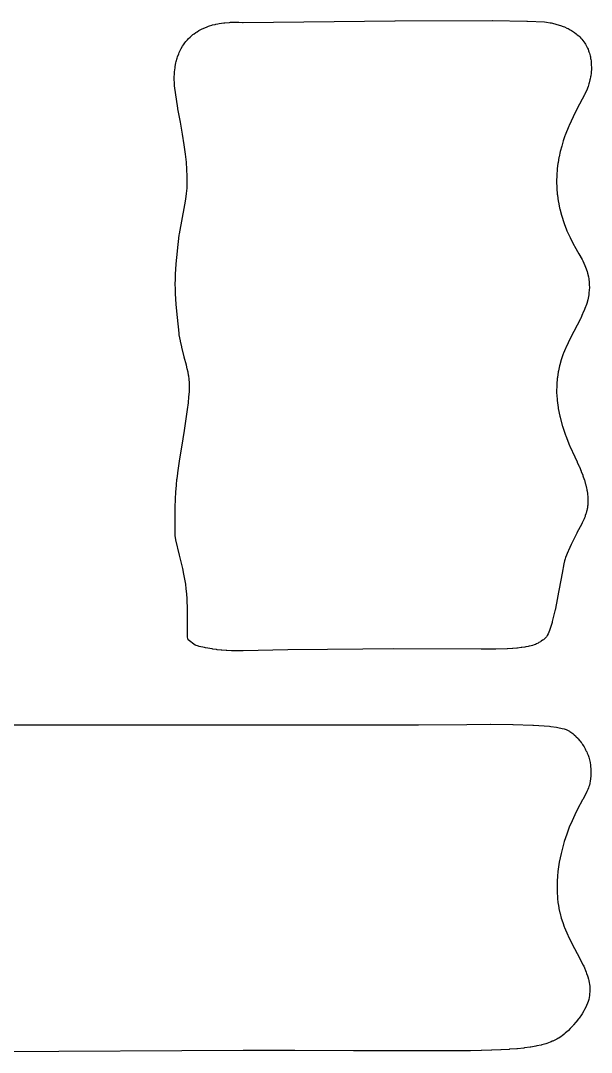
# Model space of a CAD drawing. Header units: millimetres. Extents: x 73.6 to 173.5, y -158 to -94.8.
# Drawn here: x 158.221 to 159.33, y -139.736 to -137.734 of the extents above; entities that cross this region are included whole.
import ezdxf

# ---------------------------------------------------------------- set-up
doc = ezdxf.new("R2010")
doc.units = ezdxf.units.MM
doc.layers.add('F.Mask', color=201, linetype='CONTINUOUS', true_color=0xd864ff)

msp = doc.modelspace()

# ---------------------------------------------------------------- linework, layer by layer
at = {"layer": 'F.Mask', "linetype": 'CONTINUOUS'}
for p, q in [((158.653612, -137.737519), (158.948212, -137.734538)), ((158.948212, -137.734538), (158.948462, -137.734536)), ((158.948462, -137.734536), (159.137157, -137.73406)), ((159.137157, -137.73406), (159.137504, -137.734061)), ((159.137504, -137.734061), (159.204217, -137.734829)), ((158.563892, -137.755506), (158.567723, -137.753205)), ((158.567723, -137.753205), (158.569842, -137.75203)), ((158.569842, -137.75203), (158.57391, -137.749957)), ((158.57391, -137.749957), (158.575863, -137.749037)), ((158.575863, -137.749037), (158.580098, -137.747204)), ((158.580098, -137.747204), (158.582002, -137.746447)), ((158.582002, -137.746447), (158.586402, -137.744844)), ((158.586402, -137.744844), (158.588098, -137.744274)), ((158.588098, -137.744274), (158.592562, -137.742902)), ((158.592562, -137.742902), (158.59427, -137.742424)), ((158.59427, -137.742424), (158.59883, -137.74127)), ((158.59883, -137.74127), (158.600318, -137.740928)), ((158.600318, -137.740928), (158.60459, -137.740046)), ((158.60459, -137.740046), (158.606606, -137.739691)), ((158.606606, -137.739691), (158.615982, -137.738321)), ((158.615982, -137.738321), (158.618225, -137.738068)), ((158.618225, -137.738068), (158.626713, -137.737388)), ((158.626713, -137.737388), (158.628593, -137.737288)), ((158.628593, -137.737288), (158.636232, -137.737094)), ((158.636232, -137.737094), (158.637581, -137.737087)), ((158.637581, -137.737087), (158.644064, -137.737182)), ((158.644064, -137.737182), (158.644901, -137.737205)), ((158.644901, -137.737205), (158.652099, -137.737496)), ((158.652099, -137.737496), (158.653612, -137.737519)), ((159.204217, -137.734829), (159.205562, -137.734869)), ((159.205562, -137.734869), (159.238422, -137.73647)), ((159.238422, -137.73647), (159.242687, -137.736942)), ((159.242687, -137.736942), (159.249724, -137.738162)), ((159.249724, -137.738162), (159.251589, -137.738539)), ((159.251589, -137.738539), (159.258823, -137.740211)), ((159.258823, -137.740211), (159.26083, -137.740738)), ((159.26083, -137.740738), (159.267214, -137.742617)), ((159.267214, -137.742617), (159.269428, -137.74335)), ((159.269428, -137.74335), (159.275087, -137.74543)), ((159.275087, -137.74543), (159.277214, -137.746292)), ((159.277214, -137.746292), (159.282156, -137.748486)), ((159.282156, -137.748486), (159.284482, -137.749623)), ((159.284482, -137.749623), (159.288705, -137.751885)), ((159.288705, -137.751885), (159.291072, -137.753274)), ((159.291072, -137.753274), (159.294777, -137.75565)), ((158.54028, -137.777139), (158.542225, -137.774651)), ((158.542225, -137.774651), (158.545178, -137.771207)), ((158.545178, -137.771207), (158.547215, -137.769025)), ((158.547215, -137.769025), (158.550386, -137.765907)), ((158.550386, -137.765907), (158.552547, -137.763952)), ((158.552547, -137.763952), (158.555945, -137.761128)), ((158.555945, -137.761128), (158.558119, -137.759462)), ((158.558119, -137.759462), (158.561746, -137.756904)), ((158.561746, -137.756904), (158.563892, -137.755506)), ((159.294777, -137.75565), (159.296911, -137.757133)), ((159.296911, -137.757133), (159.300124, -137.759549)), ((159.300124, -137.759549), (159.30234, -137.761362)), ((159.30234, -137.761362), (159.305038, -137.763762)), ((159.305038, -137.763762), (159.307078, -137.765733)), ((159.307078, -137.765733), (159.309418, -137.768186)), ((159.309418, -137.768186), (159.311272, -137.770293)), ((159.311272, -137.770293), (159.313311, -137.772805)), ((159.313311, -137.772805), (159.314933, -137.774972)), ((158.529545, -137.795616), (158.531851, -137.790717)), ((158.531851, -137.790717), (158.533299, -137.787966)), ((158.533299, -137.787966), (158.53585, -137.783606)), ((158.53585, -137.783606), (158.537539, -137.780994)), ((158.537539, -137.780994), (158.54028, -137.777139)), ((159.314933, -137.774972), (159.316669, -137.777492)), ((159.316669, -137.777492), (159.318174, -137.779877)), ((159.318174, -137.779877), (159.319645, -137.782432)), ((159.319645, -137.782432), (159.320832, -137.784676)), ((159.320832, -137.784676), (159.322126, -137.787349)), ((159.322126, -137.787349), (159.323145, -137.789669)), ((159.323145, -137.789669), (159.324241, -137.792435)), ((159.324241, -137.792435), (159.325003, -137.794555)), ((159.325003, -137.794555), (159.325919, -137.797389)), ((158.523036, -137.815815), (158.523665, -137.813124)), ((158.523665, -137.813124), (158.525399, -137.806832)), ((158.525399, -137.806832), (158.526313, -137.803991)), ((158.526313, -137.803991), (158.528362, -137.798439)), ((158.528362, -137.798439), (158.529545, -137.795616)), ((159.325919, -137.797389), (159.326548, -137.799576)), ((159.326548, -137.799576), (159.327271, -137.802436)), ((159.327271, -137.802436), (159.327708, -137.804407)), ((159.327708, -137.804407), (159.328291, -137.807446)), ((159.328291, -137.807446), (159.328586, -137.809241)), ((159.328586, -137.809241), (159.328998, -137.812247)), ((159.328998, -137.812247), (159.329191, -137.813979)), ((159.329191, -137.813979), (159.329428, -137.816722)), ((158.52015, -137.836007), (158.520341, -137.833617)), ((158.520341, -137.833617), (158.521264, -137.825566)), ((158.521264, -137.825566), (158.52166, -137.822976)), ((158.52166, -137.822976), (158.523036, -137.815815)), ((159.329286, -137.833834), (159.329081, -137.836061)), ((159.329624, -137.828166), (159.329286, -137.833834)), ((159.329428, -137.816722), (159.329552, -137.819039)), ((159.329552, -137.819039), (159.32968, -137.825362)), ((159.32968, -137.825362), (159.329624, -137.828166)), ((158.519721, -137.847226), (158.519748, -137.844987)), ((158.519898, -137.856169), (158.519721, -137.847226)), ((158.519748, -137.844987), (158.52015, -137.836007)), ((159.325694, -137.854594), (159.325035, -137.856961)), ((159.327004, -137.849135), (159.325694, -137.854594)), ((159.327405, -137.847229), (159.327004, -137.849135)), ((159.328149, -137.843128), (159.327405, -137.847229)), ((159.328446, -137.841179), (159.328149, -137.843128)), ((159.329081, -137.836061), (159.328446, -137.841179)), ((158.520264, -137.860567), (158.519898, -137.856169)), ((158.526625, -137.903743), (158.520264, -137.860567)), ((159.321311, -137.866929), (159.316695, -137.876759)), ((159.32217, -137.864941), (159.321311, -137.866929)), ((159.32341, -137.861809), (159.32217, -137.864941)), ((159.324228, -137.859509), (159.32341, -137.861809)), ((159.325035, -137.856961), (159.324228, -137.859509)), ((159.316073, -137.878018), (159.302148, -137.904822)), ((159.316695, -137.876759), (159.316073, -137.878018)), ((158.52682, -137.904934), (158.526625, -137.903743)), ((158.531525, -137.930972), (158.52682, -137.904934)), ((159.302148, -137.904822), (159.294161, -137.920779)), ((158.535527, -137.95439), (158.531525, -137.930972)), ((159.294161, -137.920779), (159.286498, -137.937514)), ((158.538772, -137.974913), (158.535527, -137.95439)), ((159.285897, -137.93892), (159.278909, -137.956493)), ((159.286498, -137.937514), (159.285897, -137.93892)), ((159.275213, -137.967084), (159.272059, -137.97736)), ((159.278435, -137.957769), (159.275213, -137.967084)), ((159.278909, -137.956493), (159.278435, -137.957769)), ((158.541301, -137.992991), (158.538772, -137.974913)), ((158.543147, -138.008931), (158.541301, -137.992991)), ((159.269234, -137.988026), (159.266951, -137.998325)), ((159.272059, -137.97736), (159.269234, -137.988026)), ((158.544353, -138.023135), (158.543147, -138.008931)), ((159.264742, -138.010992), (159.263437, -138.021238)), ((159.264948, -138.009625), (159.264742, -138.010992)), ((159.266686, -137.999662), (159.264948, -138.009625)), ((159.266951, -137.998325), (159.266686, -137.999662)), ((158.54496, -138.035907), (158.544353, -138.023135)), ((159.262391, -138.034749), (159.262135, -138.045424)), ((159.262473, -138.033131), (159.262391, -138.034749)), ((159.263288, -138.022692), (159.262473, -138.033131)), ((159.263437, -138.021238), (159.263288, -138.022692)), ((158.544562, -138.058073), (158.544973, -138.04836)), ((158.545, -138.046981), (158.54496, -138.035907)), ((158.544973, -138.04836), (158.545, -138.046981)), ((159.262135, -138.045424), (159.262139, -138.047005)), ((159.262139, -138.047005), (159.262456, -138.057996)), ((158.542162, -138.080428), (158.543573, -138.069551)), ((158.543573, -138.069551), (158.544471, -138.059462)), ((158.544471, -138.059462), (158.544562, -138.058073)), ((159.262456, -138.057996), (159.262548, -138.059642)), ((159.262548, -138.059642), (159.263494, -138.070899)), ((159.263494, -138.070899), (159.263687, -138.072613)), ((159.263687, -138.072613), (159.265335, -138.084197)), ((158.529664, -138.14764), (158.540328, -138.09175)), ((158.540328, -138.09175), (158.542162, -138.080428)), ((159.265335, -138.084197), (159.265612, -138.085822)), ((159.265612, -138.085822), (159.267971, -138.097693)), ((159.267971, -138.097693), (159.268366, -138.099413)), ((159.268366, -138.099413), (159.271552, -138.111633)), ((159.271552, -138.111633), (159.272021, -138.113247)), ((159.272021, -138.113247), (159.276069, -138.125838)), ((159.276069, -138.125838), (159.276634, -138.127439)), ((159.276634, -138.127439), (159.281606, -138.140345)), ((158.526068, -138.180837), (158.529232, -138.150569)), ((158.529232, -138.150569), (158.529664, -138.14764)), ((159.281606, -138.140345), (159.282242, -138.14187)), ((159.282242, -138.14187), (159.288246, -138.155218)), ((159.288246, -138.155218), (159.288931, -138.156639)), ((159.288931, -138.156639), (159.295977, -138.17033)), ((159.295977, -138.17033), (159.296741, -138.171722)), ((159.296741, -138.171722), (159.305284, -138.186363)), ((158.523701, -138.205774), (158.526014, -138.18138)), ((158.526014, -138.18138), (158.526017, -138.181355)), ((158.526017, -138.181355), (158.526018, -138.18133)), ((158.526018, -138.18133), (158.526068, -138.180837)), ((159.305284, -138.186363), (159.305485, -138.186714)), ((159.305485, -138.186714), (159.311635, -138.197618)), ((158.522259, -138.22628), (158.523637, -138.206558)), ((158.523637, -138.206558), (158.523701, -138.205774)), ((159.311635, -138.197618), (159.312969, -138.200237)), ((159.312969, -138.200237), (159.317113, -138.209309)), ((159.317113, -138.209309), (159.318353, -138.212404)), ((159.318353, -138.212404), (159.321196, -138.220618)), ((158.521863, -138.235805), (158.522199, -138.227364)), ((158.522199, -138.227364), (158.522259, -138.22628)), ((159.321196, -138.220618), (159.322198, -138.224087)), ((159.322198, -138.224087), (159.323947, -138.231573)), ((159.323947, -138.231573), (159.324609, -138.235303)), ((158.521724, -138.245842), (158.521726, -138.244888)), ((158.521814, -138.254026), (158.521724, -138.245842)), ((158.521726, -138.244888), (158.521838, -138.236751)), ((158.521835, -138.254917), (158.521814, -138.254026)), ((158.522144, -138.263442), (158.521835, -138.254917)), ((158.521838, -138.236751), (158.521863, -138.235805)), ((159.324609, -138.235303), (159.325455, -138.242244)), ((159.325455, -138.242244), (159.325709, -138.246052)), ((159.325789, -138.252702), (159.325639, -138.256383)), ((159.325709, -138.246052), (159.325789, -138.252702)), ((158.5222, -138.264521), (158.522144, -138.263442)), ((158.523529, -138.284268), (158.5222, -138.264521)), ((159.323275, -138.272977), (159.322595, -138.275868)), ((159.324556, -138.266269), (159.323275, -138.272977)), ((159.325026, -138.262953), (159.324556, -138.266269)), ((159.325639, -138.256383), (159.325026, -138.262953)), ((158.523596, -138.285111), (158.523529, -138.284268)), ((158.525885, -138.309889), (158.523596, -138.285111)), ((159.316563, -138.294329), (159.313328, -138.301995)), ((159.317275, -138.2925), (159.316563, -138.294329)), ((159.319895, -138.285172), (159.317275, -138.2925)), ((159.32064, -138.282836), (159.319895, -138.285172)), ((159.322595, -138.275868), (159.32064, -138.282836)), ((158.525895, -138.309993), (158.525885, -138.309889)), ((158.52902, -138.340609), (158.525895, -138.309993)), ((159.308342, -138.312561), (159.289141, -138.349562)), ((159.308929, -138.311374), (159.308342, -138.312561)), ((159.312708, -138.303381), (159.308929, -138.311374)), ((159.313328, -138.301995), (159.312708, -138.303381)), ((158.529503, -138.343845), (158.52902, -138.340609)), ((158.53174, -138.355172), (158.529503, -138.343845)), ((158.531909, -138.355985), (158.53174, -138.355172)), ((159.289141, -138.349562), (159.279981, -138.368965)), ((158.534311, -138.36693), (158.531909, -138.355985)), ((158.534491, -138.367707), (158.534311, -138.36693)), ((158.539099, -138.386509), (158.534491, -138.367707)), ((159.279333, -138.370438), (159.275616, -138.379548)), ((159.279981, -138.368965), (159.279333, -138.370438)), ((158.539214, -138.386963), (158.539099, -138.386509)), ((158.543267, -138.402529), (158.539214, -138.386963)), ((159.271222, -138.392061), (159.268383, -138.401838)), ((159.271734, -138.390464), (159.271222, -138.392061)), ((159.275095, -138.38092), (159.271734, -138.390464)), ((159.275616, -138.379548), (159.275095, -138.38092)), ((158.545011, -138.409637), (158.543267, -138.402529)), ((158.546462, -138.416367), (158.545011, -138.409637)), ((159.265646, -138.413834), (159.26528, -138.415772)), ((159.267913, -138.403672), (159.265646, -138.413834)), ((159.268383, -138.401838), (159.267913, -138.403672)), ((158.547511, -138.422342), (158.546462, -138.416367)), ((158.547727, -138.423781), (158.547511, -138.422342)), ((158.548408, -138.429191), (158.547727, -138.423781)), ((158.548564, -138.430753), (158.548408, -138.429191)), ((158.548982, -138.43649), (158.548564, -138.430753)), ((159.263378, -138.42853), (159.262442, -138.439768)), ((159.263629, -138.426427), (159.263378, -138.42853)), ((159.26528, -138.415772), (159.263629, -138.426427)), ((158.548311, -138.464239), (158.548979, -138.454207)), ((158.548979, -138.454207), (158.549184, -138.445956)), ((158.549056, -138.438071), (158.548982, -138.43649)), ((158.549187, -138.444608), (158.549056, -138.438071)), ((158.549184, -138.445956), (158.549187, -138.444608)), ((159.26234, -138.441926), (159.262207, -138.453879)), ((159.262207, -138.453879), (159.262261, -138.456051)), ((159.262442, -138.439768), (159.26234, -138.441926)), ((158.547181, -138.475713), (158.548311, -138.464239)), ((159.262261, -138.456051), (159.263047, -138.468866)), ((159.263047, -138.468866), (159.263247, -138.470937)), ((159.263247, -138.470937), (159.265058, -138.484722)), ((158.539563, -138.529675), (158.545545, -138.488671)), ((158.545545, -138.488671), (158.547181, -138.475713)), ((159.265058, -138.484722), (159.265395, -138.486746)), ((159.265395, -138.486746), (159.268388, -138.50159)), ((159.268388, -138.50159), (159.268826, -138.503452)), ((159.268826, -138.503452), (159.273131, -138.519454)), ((158.53437, -138.561912), (158.539563, -138.529675)), ((159.273131, -138.519454), (159.273648, -138.521171)), ((159.273648, -138.521171), (159.279411, -138.538414)), ((159.279411, -138.538414), (159.27999, -138.539995)), ((159.27999, -138.539995), (159.287345, -138.558482)), ((158.530035, -138.588098), (158.53437, -138.561912)), ((159.287345, -138.558482), (159.287944, -138.559883)), ((159.287944, -138.559883), (159.297381, -138.580489)), ((158.526536, -138.611554), (158.529934, -138.588735)), ((158.529934, -138.588735), (158.530035, -138.588098)), ((159.297381, -138.580489), (159.30188, -138.58998)), ((159.30188, -138.58998), (159.302218, -138.590713)), ((159.302218, -138.590713), (159.306081, -138.599368)), ((158.525086, -138.623345), (158.526418, -138.612425)), ((158.526418, -138.612425), (158.526536, -138.611554)), ((159.306081, -138.599368), (159.306427, -138.600171)), ((159.306427, -138.600171), (159.309736, -138.608137)), ((159.309736, -138.608137), (159.310124, -138.609114)), ((159.310124, -138.609114), (159.312898, -138.616389)), ((158.523804, -138.636271), (158.523874, -138.635464)), ((158.523874, -138.635464), (158.524992, -138.624197)), ((158.524992, -138.624197), (158.525086, -138.623345)), ((159.312898, -138.616389), (159.313317, -138.617549)), ((159.313317, -138.617549), (159.315633, -138.624309)), ((159.315633, -138.624309), (159.316007, -138.62547)), ((159.316007, -138.62547), (159.317874, -138.631641)), ((159.317874, -138.631641), (159.318267, -138.633046)), ((159.318267, -138.633046), (159.319701, -138.63862)), ((158.522161, -138.662402), (158.522834, -138.649209)), ((158.522834, -138.649209), (158.522892, -138.648285)), ((158.522892, -138.648285), (158.523804, -138.636271)), ((159.319701, -138.63862), (159.32007, -138.640207)), ((159.32007, -138.640207), (159.321116, -138.645251)), ((159.321116, -138.645251), (159.321432, -138.647)), ((159.321432, -138.647), (159.322142, -138.651597)), ((159.322142, -138.651597), (159.32238, -138.653481)), ((159.32238, -138.653481), (159.322783, -138.65759)), ((158.521671, -138.677801), (158.522133, -138.663089)), ((158.522133, -138.663089), (158.522161, -138.662402)), ((159.322581, -138.674363), (159.322317, -138.676555)), ((159.322865, -138.671141), (159.322581, -138.674363)), ((159.322783, -138.65759), (159.322924, -138.659688)), ((159.32299, -138.668942), (159.322865, -138.671141)), ((159.322924, -138.659688), (159.32306, -138.663373)), ((159.323073, -138.665573), (159.32299, -138.668942)), ((159.32306, -138.663373), (159.323073, -138.665573)), ((158.521434, -138.695976), (158.521437, -138.695187)), ((158.521437, -138.695187), (158.521655, -138.67855)), ((158.521655, -138.67855), (158.521671, -138.677801)), ((159.317895, -138.694566), (159.317322, -138.696151)), ((159.318939, -138.691456), (159.317895, -138.694566)), ((159.319472, -138.68972), (159.318939, -138.691456)), ((159.320322, -138.686683), (159.319472, -138.68972)), ((159.320821, -138.684671), (159.320322, -138.686683)), ((159.321461, -138.681718), (159.320821, -138.684671)), ((159.321853, -138.679594), (159.321461, -138.681718)), ((159.322317, -138.676555), (159.321853, -138.679594)), ((158.521713, -138.733558), (158.521434, -138.695976)), ((159.311105, -138.710279), (159.30164, -138.728324)), ((159.31198, -138.708489), (159.311105, -138.710279)), ((159.315384, -138.700987), (159.31198, -138.708489)), ((159.316126, -138.699225), (159.315384, -138.700987)), ((159.317322, -138.696151), (159.316126, -138.699225)), ((158.522767, -138.741812), (158.521713, -138.733558)), ((159.301513, -138.728564), (159.295994, -138.738979)), ((159.30164, -138.728324), (159.301513, -138.728564)), ((158.530159, -138.771164), (158.522767, -138.741812)), ((159.290313, -138.750389), (159.284932, -138.762399)), ((159.295994, -138.738979), (159.290313, -138.750389)), ((158.536237, -138.79704), (158.530159, -138.771164)), ((159.284361, -138.763763), (159.279601, -138.775961)), ((159.284932, -138.762399), (159.284361, -138.763763)), ((159.276351, -138.787941), (159.272767, -138.806097)), ((159.277664, -138.782307), (159.276351, -138.787941)), ((159.278118, -138.780593), (159.277664, -138.782307)), ((159.278786, -138.778339), (159.278118, -138.780593)), ((159.279601, -138.775961), (159.278786, -138.778339)), ((158.538538, -138.808032), (158.536237, -138.79704)), ((158.540413, -138.81817), (158.538538, -138.808032)), ((159.272767, -138.806097), (159.26403, -138.853468)), ((158.541915, -138.827726), (158.540413, -138.81817)), ((158.543079, -138.837033), (158.541915, -138.827726)), ((158.543943, -138.846351), (158.543079, -138.837033)), ((158.544566, -138.85603), (158.543943, -138.846351)), ((159.263898, -138.854153), (159.259044, -138.87814)), ((159.26403, -138.853468), (159.263898, -138.854153)), ((158.545218, -138.877738), (158.544566, -138.85603)), ((158.545287, -138.930691), (158.545218, -138.877738)), ((159.258789, -138.879303), (159.253769, -138.900398)), ((159.259044, -138.87814), (159.258789, -138.879303)), ((159.250458, -138.91182), (159.248409, -138.917688)), ((159.251036, -138.910005), (159.250458, -138.91182)), ((159.253357, -138.901964), (159.251036, -138.910005)), ((159.253769, -138.900398), (159.253357, -138.901964)), ((158.546544, -138.935486), (158.545287, -138.930691)), ((158.560378, -138.946377), (158.546544, -138.935486)), ((159.236425, -138.935397), (159.234922, -138.936603)), ((159.238642, -138.933459), (159.236425, -138.935397)), ((159.23963, -138.93252), (159.238642, -138.933459)), ((159.24223, -138.929695), (159.23963, -138.93252)), ((159.243988, -138.9272), (159.24223, -138.929695)), ((159.245762, -138.92386), (159.243988, -138.9272)), ((159.247232, -138.920622), (159.245762, -138.92386)), ((159.248409, -138.917688), (159.247232, -138.920622)), ((158.566942, -138.948131), (158.560378, -138.946377)), ((158.568186, -138.948438), (158.566942, -138.948131)), ((158.578702, -138.950828), (158.568186, -138.948438)), ((158.580316, -138.951154), (158.578702, -138.950828)), ((158.593513, -138.953493), (158.580316, -138.951154)), ((158.594819, -138.9537), (158.593513, -138.953493)), ((158.601961, -138.954693), (158.594819, -138.9537)), ((158.602974, -138.954819), (158.601961, -138.954693)), ((158.610962, -138.955698), (158.602974, -138.954819)), ((158.611879, -138.955786), (158.610962, -138.955698)), ((158.620543, -138.956492), (158.611879, -138.955786)), ((158.740342, -138.955334), (158.653761, -138.957192)), ((158.817572, -138.954158), (158.740342, -138.955334)), ((158.885901, -138.953538), (158.817572, -138.954158)), ((158.946206, -138.953321), (158.885901, -138.953538)), ((159.115732, -138.953821), (158.946206, -138.953321)), ((159.116159, -138.95382), (159.115732, -138.953821)), ((159.143302, -138.953599), (159.116159, -138.95382)), ((159.143991, -138.953586), (159.143302, -138.953599)), ((159.166227, -138.95295), (159.143991, -138.953586)), ((159.167054, -138.952917), (159.166227, -138.95295)), ((159.176228, -138.952437), (159.167054, -138.952917)), ((159.177032, -138.952385), (159.176228, -138.952437)), ((159.185167, -138.951758), (159.177032, -138.952385)), ((159.186149, -138.951668), (159.185167, -138.951758)), ((159.193236, -138.950909), (159.186149, -138.951668)), ((159.194497, -138.95075), (159.193236, -138.950909)), ((159.200428, -138.949895), (159.194497, -138.95075)), ((159.202101, -138.949613), (159.200428, -138.949895)), ((159.206972, -138.948667), (159.202101, -138.949613)), ((159.208979, -138.948215), (159.206972, -138.948667)), ((159.212958, -138.947195), (159.208979, -138.948215)), ((159.215222, -138.946531), (159.212958, -138.947195)), ((159.218301, -138.945514), (159.215222, -138.946531)), ((159.220966, -138.944512), (159.218301, -138.945514)), ((159.22326, -138.943541), (159.220966, -138.944512)), ((159.226145, -138.942162), (159.22326, -138.943541)), ((159.227969, -138.941187), (159.226145, -138.942162)), ((159.230698, -138.939565), (159.227969, -138.941187)), ((159.232255, -138.938542), (159.230698, -138.939565)), ((159.234922, -138.936603), (159.232255, -138.938542)), ((158.62152, -138.956557), (158.620543, -138.956492)), ((158.630754, -138.957039), (158.62152, -138.956557)), ((158.631754, -138.957076), (158.630754, -138.957039)), ((158.641523, -138.957287), (158.631754, -138.957076)), ((158.642579, -138.957294), (158.641523, -138.957287)), ((158.65323, -138.9572), (158.642579, -138.957294)), ((158.653761, -138.957192), (158.65323, -138.9572)), ((157.464878, -139.100804), (158.993917, -139.10066)), ((158.993917, -139.10066), (159.087719, -139.099955)), ((159.087719, -139.099955), (159.133807, -139.099666)), ((159.133807, -139.099666), (159.134199, -139.099666)), ((159.134199, -139.099666), (159.177151, -139.099914)), ((159.177151, -139.099914), (159.178051, -139.099931)), ((159.178051, -139.099931), (159.215952, -139.101094)), ((159.215952, -139.101094), (159.217554, -139.10118)), ((159.217554, -139.10118), (159.248518, -139.103559)), ((159.248518, -139.103559), (159.250669, -139.103792)), ((159.250669, -139.103792), (159.262114, -139.105397)), ((159.262114, -139.105397), (159.264401, -139.105796)), ((159.264401, -139.105796), (159.272808, -139.107559)), ((159.272808, -139.107559), (159.276704, -139.108614)), ((159.276704, -139.108614), (159.280694, -139.109945)), ((159.280694, -139.109945), (159.287249, -139.112911)), ((159.287249, -139.112911), (159.287931, -139.113309)), ((159.287931, -139.113309), (159.293416, -139.117263)), ((159.293416, -139.117263), (159.295047, -139.118698)), ((159.295047, -139.118698), (159.296251, -139.119809)), ((159.296251, -139.119809), (159.299218, -139.122681)), ((159.299218, -139.122681), (159.300435, -139.123919)), ((159.300435, -139.123919), (159.30311, -139.126781)), ((159.30311, -139.126781), (159.304211, -139.128016)), ((159.304211, -139.128016), (159.306665, -139.130907)), ((159.306665, -139.130907), (159.307702, -139.132188)), ((159.307702, -139.132188), (159.309811, -139.134927)), ((159.309811, -139.134927), (159.310893, -139.13641)), ((159.310893, -139.13641), (159.312761, -139.139115)), ((159.312761, -139.139115), (159.313729, -139.140593)), ((159.313729, -139.140593), (159.3154, -139.143288)), ((159.3154, -139.143288), (159.316259, -139.144751)), ((159.316259, -139.144751), (159.31773, -139.147399)), ((159.31773, -139.147399), (159.318554, -139.148973)), ((159.318554, -139.148973), (159.319813, -139.151533)), ((159.319813, -139.151533), (159.320553, -139.153139)), ((159.320553, -139.153139), (159.321685, -139.155763)), ((159.321685, -139.155763), (159.322267, -139.157198)), ((159.322267, -139.157198), (159.323241, -139.159757)), ((159.323241, -139.159757), (159.323775, -139.161267)), ((159.323775, -139.161267), (159.324518, -139.16353)), ((159.324518, -139.16353), (159.325157, -139.16572)), ((159.325157, -139.16572), (159.326509, -139.170987)), ((159.326509, -139.170987), (159.327122, -139.173874)), ((159.327122, -139.173874), (159.327925, -139.178636)), ((159.327925, -139.178636), (159.328267, -139.181267)), ((159.328267, -139.181267), (159.328689, -139.185891)), ((159.328689, -139.185891), (159.328823, -139.188261)), ((159.328898, -139.194838), (159.328732, -139.198745)), ((159.328823, -139.188261), (159.32892, -139.192572)), ((159.32892, -139.192572), (159.328898, -139.194838)), ((159.326476, -139.214623), (159.32577, -139.217489)), ((159.326822, -139.213063), (159.326476, -139.214623)), ((159.327286, -139.210717), (159.326822, -139.213063)), ((159.327577, -139.209034), (159.327286, -139.210717)), ((159.328026, -139.206005), (159.327577, -139.209034)), ((159.328232, -139.204347), (159.328026, -139.206005)), ((159.32859, -139.200756), (159.328232, -139.204347)), ((159.328732, -139.198745), (159.32859, -139.200756)), ((159.320064, -139.231982), (159.312804, -139.245858)), ((159.320931, -139.230205), (159.320064, -139.231982)), ((159.322772, -139.226143), (159.320931, -139.230205)), ((159.323956, -139.223175), (159.322772, -139.226143)), ((159.324861, -139.220561), (159.323956, -139.223175)), ((159.32577, -139.217489), (159.324861, -139.220561)), ((159.312621, -139.246204), (159.302851, -139.264607)), ((159.312804, -139.245858), (159.312621, -139.246204)), ((159.297535, -139.275235), (159.292175, -139.286715)), ((159.302851, -139.264607), (159.297535, -139.275235)), ((159.292175, -139.286715), (159.28684, -139.299192)), ((159.281731, -139.312599), (159.27693, -139.327016)), ((159.28684, -139.299192), (159.281731, -139.312599)), ((159.274718, -139.334558), (159.272637, -139.342352)), ((159.27693, -139.327016), (159.274718, -139.334558)), ((159.270701, -139.350406), (159.268935, -139.358721)), ((159.272637, -139.342352), (159.270701, -139.350406)), ((159.265998, -139.376099), (159.264855, -139.385135)), ((159.267356, -139.367299), (159.265998, -139.376099)), ((159.268935, -139.358721), (159.267356, -139.367299)), ((159.263944, -139.39451), (159.263298, -139.404081)), ((159.264855, -139.385135), (159.263944, -139.39451)), ((159.263298, -139.404081), (159.262936, -139.413921)), ((159.262936, -139.413921), (159.262983, -139.424443)), ((159.262983, -139.424443), (159.263037, -139.426109)), ((159.263037, -139.426109), (159.263592, -139.435334)), ((159.263592, -139.435334), (159.263738, -139.436987)), ((159.263738, -139.436987), (159.264762, -139.445826)), ((159.264762, -139.445826), (159.264982, -139.447372)), ((159.264982, -139.447372), (159.266416, -139.455856)), ((159.266416, -139.455856), (159.266714, -139.457374)), ((159.266714, -139.457374), (159.268544, -139.465596)), ((159.268544, -139.465596), (159.268888, -139.466983)), ((159.268888, -139.466983), (159.271233, -139.475569)), ((159.271233, -139.475569), (159.274124, -139.484551)), ((159.274124, -139.484551), (159.277029, -139.492444)), ((159.277029, -139.492444), (159.277599, -139.493878)), ((159.277599, -139.493878), (159.284061, -139.508991)), ((159.284061, -139.508991), (159.284711, -139.510408)), ((159.284711, -139.510408), (159.291998, -139.525265)), ((159.291998, -139.525265), (159.307195, -139.553962)), ((159.307195, -139.553962), (159.307577, -139.554705)), ((159.307577, -139.554705), (159.313833, -139.567277)), ((159.313833, -139.567277), (159.31472, -139.569204)), ((159.31472, -139.569204), (159.319606, -139.580741)), ((159.319606, -139.580741), (159.32051, -139.583106)), ((159.32051, -139.583106), (159.322129, -139.58785)), ((159.322129, -139.58785), (159.322745, -139.58985)), ((159.322745, -139.58985), (159.324043, -139.594562)), ((159.324043, -139.594562), (159.324631, -139.597046)), ((159.324631, -139.597046), (159.325492, -139.601373)), ((159.325492, -139.601373), (159.325937, -139.604221)), ((159.325937, -139.604221), (159.326402, -139.608267)), ((159.326402, -139.608267), (159.326622, -139.611476)), ((159.326622, -139.611476), (159.326711, -139.615362)), ((159.326711, -139.615362), (159.326626, -139.618728)), ((159.324431, -139.633404), (159.323266, -139.637541)), ((159.325201, -139.630039), (159.324431, -139.633404)), ((159.325901, -139.626086), (159.325201, -139.630039)), ((159.326339, -139.622591), (159.325901, -139.626086)), ((159.326626, -139.618728), (159.326339, -139.622591)), ((159.315167, -139.655791), (159.311808, -139.661281)), ((159.316581, -139.653247), (159.315167, -139.655791)), ((159.319083, -139.648271), (159.316581, -139.653247)), ((159.320389, -139.645344), (159.319083, -139.648271)), ((159.322155, -139.640845), (159.320389, -139.645344)), ((159.323266, -139.637541), (159.322155, -139.640845)), ((159.304889, -139.670984), (159.300202, -139.676912)), ((159.305821, -139.669752), (159.304889, -139.670984)), ((159.310319, -139.66352), (159.305821, -139.669752)), ((159.311808, -139.661281), (159.310319, -139.66352)), ((159.28288, -139.695854), (159.278966, -139.699305)), ((159.28457, -139.694264), (159.28288, -139.695854)), ((159.288639, -139.690176), (159.28457, -139.694264)), ((159.289797, -139.688956), (159.288639, -139.690176)), ((159.294098, -139.684208), (159.289797, -139.688956)), ((159.295034, -139.68313), (159.294098, -139.684208)), ((159.299598, -139.677657), (159.295034, -139.68313)), ((159.300202, -139.676912), (159.299598, -139.677657)), ((159.249625, -139.71653), (159.243179, -139.71882)), ((159.251361, -139.71586), (159.249625, -139.71653)), ((159.253861, -139.714818), (159.251361, -139.71586)), ((159.255105, -139.714271), (159.253861, -139.714818)), ((159.257694, -139.713072), (159.255105, -139.714271)), ((159.258861, -139.712504), (159.257694, -139.713072)), ((159.261236, -139.711296), (159.258861, -139.712504)), ((159.262514, -139.710611), (159.261236, -139.711296)), ((159.264518, -139.709481), (159.262514, -139.710611)), ((159.266258, -139.70843), (159.264518, -139.709481)), ((159.270773, -139.705519), (159.266258, -139.70843)), ((159.272969, -139.70398), (159.270773, -139.705519)), ((159.27698, -139.700932), (159.272969, -139.70398)), ((159.278966, -139.699305), (159.27698, -139.700932)), ((158.653209, -139.732997), (158.020385, -139.736308)), ((158.754114, -139.732986), (158.653209, -139.732997)), ((158.867784, -139.733251), (158.754114, -139.732986)), ((158.867806, -139.733273), (158.867784, -139.733251)), ((158.987806, -139.733658), (158.867806, -139.733273)), ((158.987826, -139.733658), (158.987806, -139.733658)), ((159.045395, -139.733608), (158.987826, -139.733658)), ((159.045734, -139.733606), (159.045395, -139.733608)), ((159.094432, -139.733151), (159.045734, -139.733606)), ((159.094747, -139.733146), (159.094432, -139.733151)), ((159.115958, -139.732727), (159.094747, -139.733146)), ((159.116443, -139.732715), (159.115958, -139.732727)), ((159.135724, -139.732148), (159.116443, -139.732715)), ((159.136199, -139.732131), (159.135724, -139.732148)), ((159.153863, -139.731381), (159.136199, -139.732131)), ((159.154298, -139.731359), (159.153863, -139.731381)), ((159.170106, -139.730436), (159.154298, -139.731359)), ((159.170891, -139.730382), (159.170106, -139.730436)), ((159.185044, -139.729259), (159.170891, -139.730382)), ((159.185912, -139.729179), (159.185044, -139.729259)), ((159.198586, -139.727851), (159.185912, -139.729179)), ((159.199649, -139.727723), (159.198586, -139.727851)), ((159.210785, -139.726205), (159.199649, -139.727723)), ((159.212164, -139.725988), (159.210785, -139.726205)), ((159.221883, -139.724265), (159.212164, -139.725988)), ((159.223504, -139.723939), (159.221883, -139.724265)), ((159.231927, -139.72204), (159.223504, -139.723939)), ((159.233773, -139.72157), (159.231927, -139.72204)), ((159.24106, -139.719497), (159.233773, -139.72157)), ((159.243179, -139.71882), (159.24106, -139.719497))]:
    msp.add_line(p, q, dxfattribs=at)

doc.saveas('drawing.dxf')
